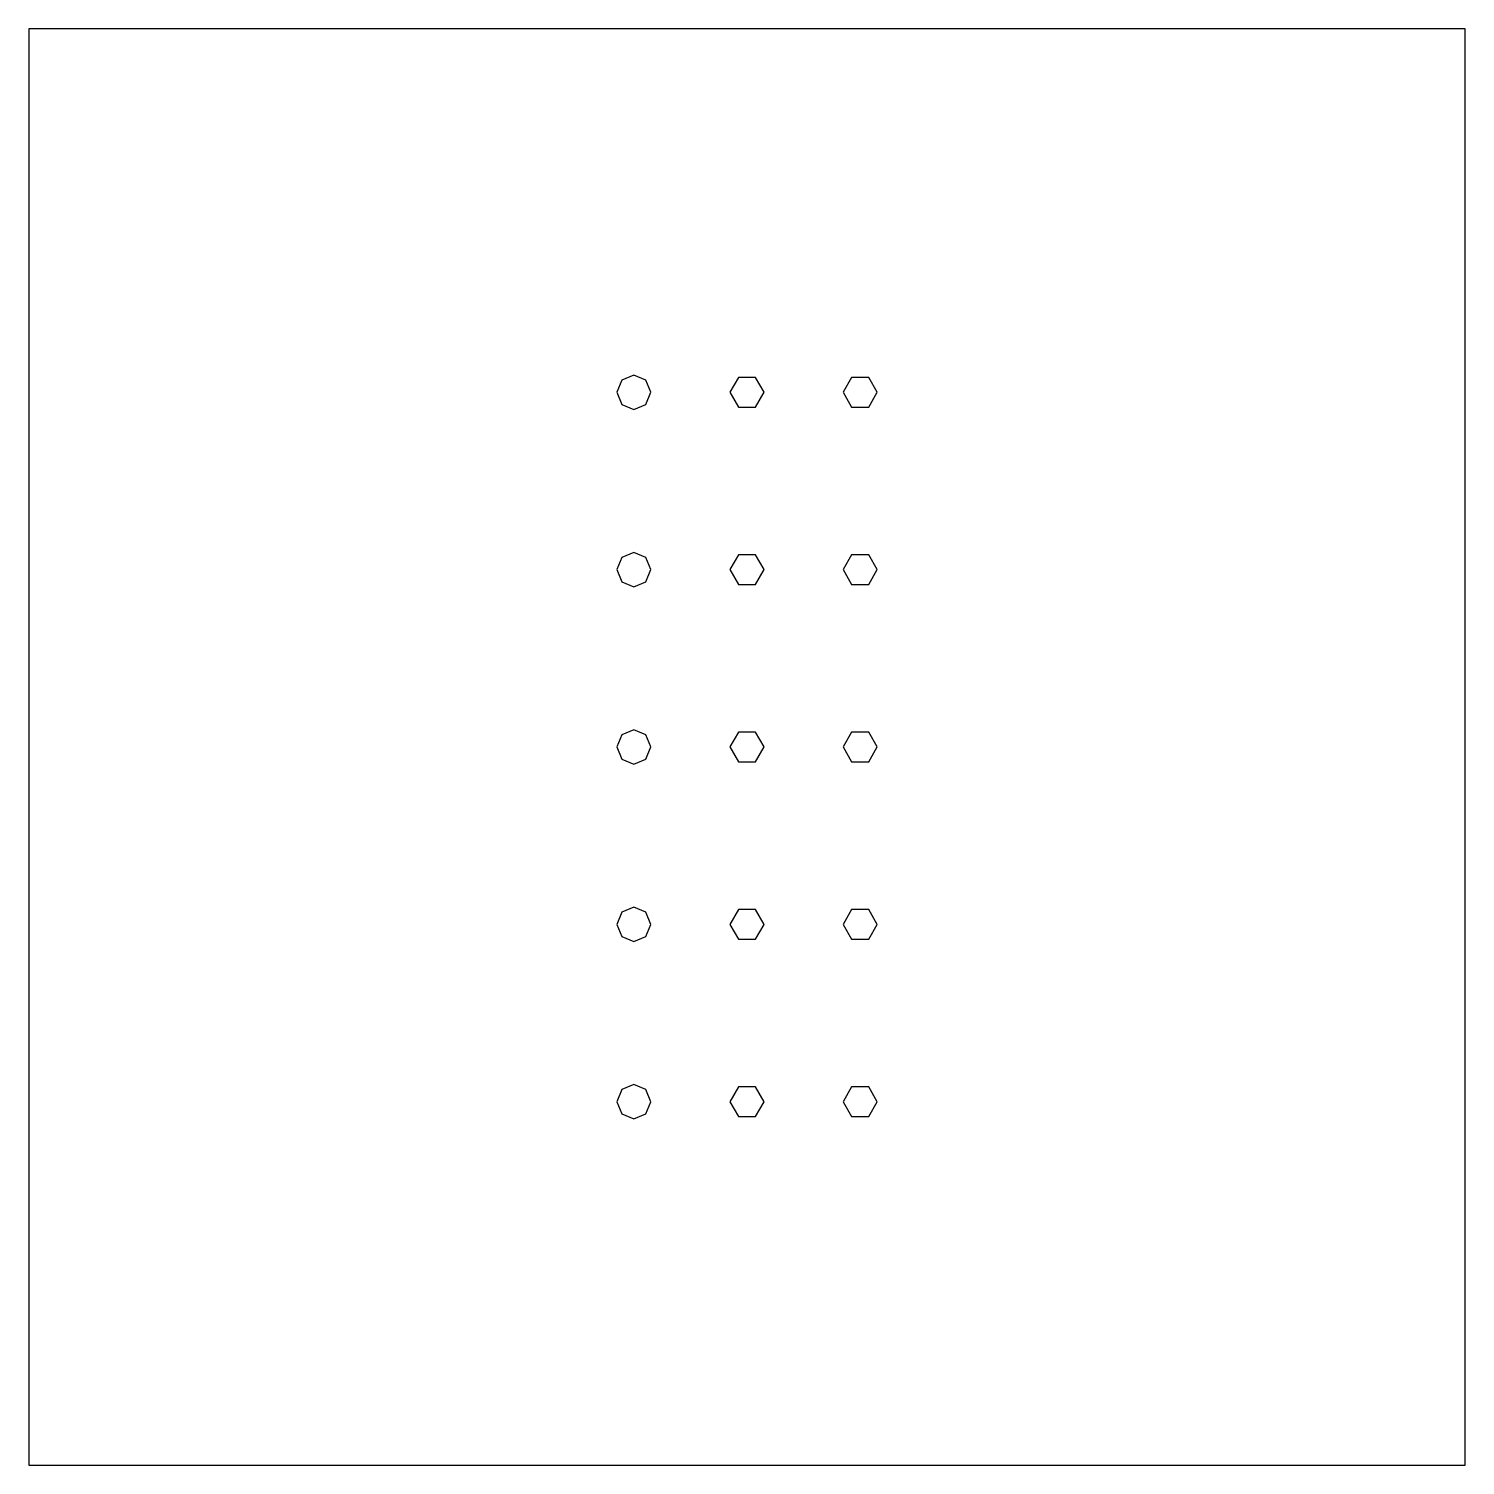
# Model space of a CAD drawing. Extents: x 57.3 to 95.1, y 96.6 to 134.4.
import ezdxf

# ---------------------------------------------------------------- set-up
doc = ezdxf.new("R2010")
doc.units = 0

msp = doc.modelspace()

# ---------------------------------------------------------------- linework, layer by layer
at = {"color": 7}
for points in [[(95.052853, 134.41454), (57.252938, 134.41454)], [(57.252938, 134.41454), (57.252938, 96.614625)], [(95.052853, 96.614625), (95.052853, 134.41454)], [(57.252938, 96.614625), (95.052853, 96.614625)]]:
    msp.add_lwpolyline(points, dxfattribs=at)
at = {"color": 10}
for points in [[(73.625519, 124.848005), (73.493474, 125.165756), (73.175521, 125.297314), (72.857567, 125.165756), (72.725522, 124.848005), (72.857567, 124.530253), (73.175521, 124.398696), (73.493474, 124.530253), (73.625519, 124.848005), (73.625519, 124.848005)], [(76.602914, 124.848005), (76.377914, 125.237716), (75.927914, 125.237716), (75.702915, 124.848005), (75.927915, 124.458294), (76.377914, 124.458294), (76.602914, 124.848005), (76.602914, 124.848005)], [(79.580309, 124.848005), (79.355309, 125.237716), (78.905309, 125.237716), (78.680309, 124.848005), (78.90531, 124.458294), (79.355309, 124.458294), (79.580309, 124.848005), (79.580309, 124.848005)], [(73.625519, 120.181345), (73.493474, 120.499097), (73.175521, 120.630655), (72.857567, 120.499097), (72.725522, 120.181345), (72.857567, 119.863594), (73.175521, 119.732036), (73.493474, 119.863594), (73.625519, 120.181345), (73.625519, 120.181345)], [(76.602914, 120.181345), (76.377914, 120.571056), (75.927914, 120.571056), (75.702915, 120.181345), (75.927915, 119.791634), (76.377914, 119.791634), (76.602914, 120.181345), (76.602914, 120.181345)], [(79.580309, 120.181345), (79.355309, 120.571056), (78.905309, 120.571056), (78.680309, 120.181345), (78.90531, 119.791634), (79.355309, 119.791634), (79.580309, 120.181345), (79.580309, 120.181345)], [(73.625519, 115.514683), (73.493474, 115.832435), (73.175521, 115.963993), (72.857567, 115.832435), (72.725522, 115.514683), (72.857567, 115.196932), (73.175521, 115.065374), (73.493474, 115.196932), (73.625519, 115.514683), (73.625519, 115.514683)], [(76.602914, 115.514683), (76.377914, 115.904394), (75.927914, 115.904394), (75.702915, 115.514683), (75.927915, 115.124972), (76.377914, 115.124972), (76.602914, 115.514683), (76.602914, 115.514683)], [(79.580309, 115.514683), (79.355309, 115.904394), (78.905309, 115.904394), (78.680309, 115.514683), (78.90531, 115.124972), (79.355309, 115.124972), (79.580309, 115.514683), (79.580309, 115.514683)], [(73.625519, 110.848021), (73.493474, 111.165773), (73.175521, 111.297331), (72.857567, 111.165773), (72.725522, 110.848021), (72.857567, 110.53027), (73.175521, 110.398712), (73.493474, 110.53027), (73.625519, 110.848021), (73.625519, 110.848021)], [(76.602914, 110.848021), (76.377914, 111.237732), (75.927914, 111.237732), (75.702915, 110.848021), (75.927915, 110.45831), (76.377914, 110.45831), (76.602914, 110.848021), (76.602914, 110.848021)], [(79.580309, 110.848021), (79.355309, 111.237732), (78.905309, 111.237732), (78.680309, 110.848021), (78.90531, 110.45831), (79.355309, 110.45831), (79.580309, 110.848021), (79.580309, 110.848021)], [(73.625519, 106.181362), (73.493474, 106.499113), (73.175521, 106.630671), (72.857567, 106.499113), (72.725522, 106.181362), (72.857567, 105.863611), (73.175521, 105.732053), (73.493474, 105.863611), (73.625519, 106.181362), (73.625519, 106.181362)], [(76.602914, 106.181362), (76.377914, 106.571073), (75.927914, 106.571073), (75.702915, 106.181362), (75.927915, 105.791651), (76.377914, 105.791651), (76.602914, 106.181362), (76.602914, 106.181362)], [(79.580309, 106.181362), (79.355309, 106.571073), (78.905309, 106.571073), (78.680309, 106.181362), (78.90531, 105.791651), (79.355309, 105.791651), (79.580309, 106.181362), (79.580309, 106.181362)]]:
    msp.add_lwpolyline(points, dxfattribs=at)

doc.saveas('drawing.dxf')
